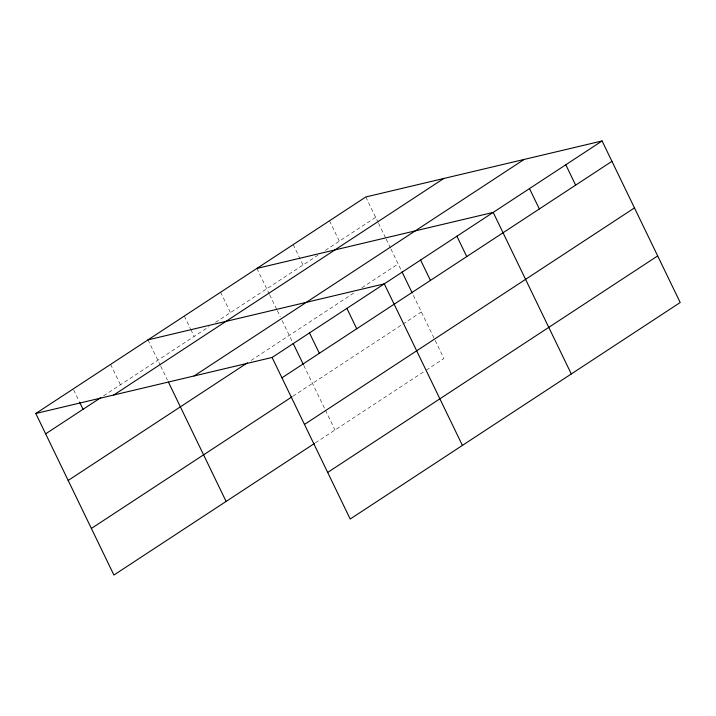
<?xml version="1.0" encoding="UTF-8"?>
<svg xmlns="http://www.w3.org/2000/svg" width="716" height="716" viewBox="0 0 716 716"><rect width="100%" height="100%" fill="white"/><g stroke="black" fill="none" stroke-linecap="round" stroke-linejoin="round"><path stroke-width="0.54" stroke-dasharray="3.58 2.69" d="M103.614 395.814L209.045 326.648M215.561 322.379L317.94 255.2M325.386 250.323L375.649 217.342M251.11 360.425L354.429 292.638M361.875 287.751L398.177 263.935M292.934 396.216L401.837 324.769M402.768 324.16L421.384 311.943M315.461 442.81L425.295 370.754M426.226 370.145L443.902 358.537L412.676 293.945M365.804 196.972L378.048 222.3M378.522 223.294L385.718 238.16M386.192 239.153L390.506 248.076M390.99 249.07L401.076 269.941M329.503 220.788L339.348 241.158M293.202 244.604L303.047 264.974M256.901 268.419L269.144 293.748M269.628 294.741L276.815 309.607M277.289 310.601L280.171 316.553M282.086 320.517L292.656 342.382M303.781 365.393L324.939 409.167M325.422 410.161L335.007 429.985M220.6 292.235L230.445 312.606M184.298 316.051L190.393 328.662M190.868 329.629L194.152 336.422M147.997 339.867L160.241 365.196M160.724 366.189L167.437 380.062M110.604 364.399L120.449 384.778M73.667 389.907L79.297 401.551"/><path stroke-width="1.07" d="M35.8 413.481L365.804 196.972L602.093 140.954L680.2 302.519L350.196 519.028L272.098 357.463L35.8 413.481L113.907 575.046L314.53 443.419M45.645 433.851L100.813 397.657M113.772 394.99L443.777 178.49M194.117 375.945L524.121 159.444M68.172 480.445L247.387 362.869M272.098 357.463L602.093 140.954M281.943 377.833L611.947 161.324M91.379 528.453L292.003 396.825M304.47 424.427L634.466 207.917M327.677 472.435L657.673 255.925M256.901 268.419L493.199 212.401L571.296 373.967M147.997 339.867L384.295 283.849L462.402 445.415M565.792 164.769L575.646 185.14M529.491 188.585L539.345 208.956M456.898 236.217L466.743 256.588M420.596 260.033L430.441 280.404M402.043 271.937L412.192 292.942M346.893 308.381L356.738 328.76M309.491 332.922L319.345 353.292M293.139 343.385L303.298 364.39M168.394 382.049L226.104 501.433M79.762 402.517L83.047 409.31"/></g></svg>
